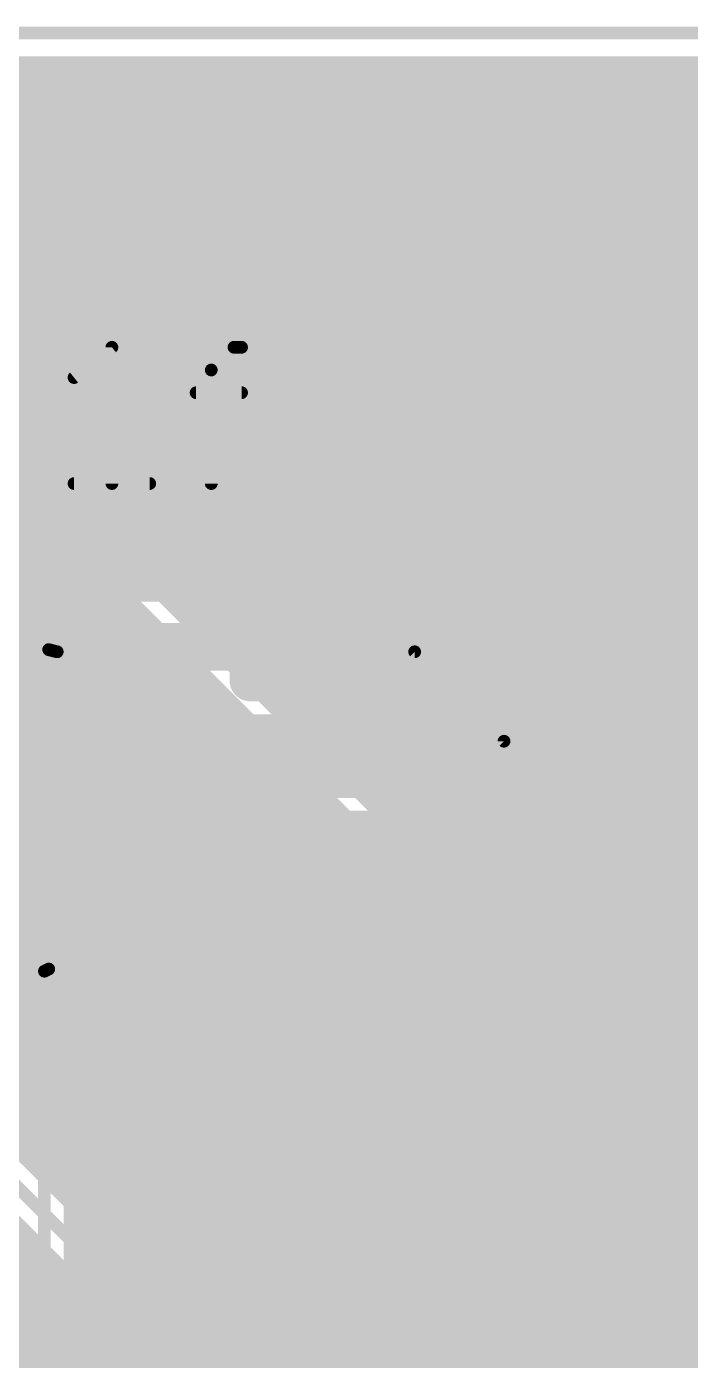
# Model space of a CAD drawing. Extents: x -50 to 50, y 0 to 88.
# Drawn here: x -10.42 to -2.5, y 72.17 to 88.08 of the extents above; entities that cross this region are included whole.
import ezdxf

# ---------------------------------------------------------------- set-up
doc = ezdxf.new("R2010")
doc.units = 0
for name, color, linetype in [('1', 12, 'CONTINUOUS'), ('16', 132, 'CONTINUOUS'), ('18', 110, 'CONTINUOUS'), ('20', 31, 'CONTINUOUS'), ('21', 253, 'CONTINUOUS')]:
    doc.layers.add(name, color=color, linetype=linetype)

# ---------------------------------------------------------------- blocks, each defined once
blk = doc.blocks.new('RECT')
blk.add_solid([(-0.5, -0.5), (0.5, -0.5), (-0.5, 0.5), (0.5, 0.5)])
blk = doc.blocks.new('ROUNDV')
at = {"const_width": 0.5}
blk.add_lwpolyline([(0, -0.25, 1), (0, 0.25, 1), (0, -0.25)], format="xyb", dxfattribs=at)

msp = doc.modelspace()

# ---------------------------------------------------------------- linework, layer by layer
at = {"layer": '1'}
for points, const_width in [([(-49.4738, 87.4738), (49.4738, 87.4738)], 0.5), ([(-49.4738, 87), (49.4738, 87)], 0.5), ([(-49.4738, 86.5), (49.4738, 86.5)], 0.5), ([(-14.1667, 86), (49.4738, 86)], 0.5), ([(-13.8919, 85.5), (49.4738, 85.5)], 0.5), ([(-13.8376, 85), (49.4738, 85)], 0.5), ([(-13.8376, 84.5), (43.7423, 84.5)], 0.5), ([(-13.8376, 84), (43.3036, 84)], 0.5), ([(-13.8376, 83.5), (9.1267, 83.5)], 0.5), ([(-13.8376, 83), (8.8285, 83)], 0.5), ([(-13.8376, 82.5), (8.7576, 82.5)], 0.5), ([(-13.9499, 82), (8.8699, 82)], 0.5), ([(-14.3067, 81.5), (9.2267, 81.5)], 0.5), ([(-10.16, 81.4665), (-12.1314, 81.4665)], 0.5), ([(-8.1886, 81.4665), (-10.16, 81.4665)], 0.5), ([(-10.16, 81.4665), (-10.16, 80.645)], 0.5), ([(-10.16, 80.645), (-10.16, 81.4665)], 0.5), ([(-8.0605, 81.4322), (-8.1886, 81.4665)], 0.5), ([(-7.9455, 81.3658), (-8.0605, 81.4322)], 0.5), ([(-7.8517, 81.272), (-7.9455, 81.3658)], 0.5), ([(-7.7853, 81.157), (-7.8517, 81.272)], 0.5), ([(-7.751, 81.0289), (-7.7853, 81.157)], 0.5), ([(-10.16, 81), (-10.16, 81)], 0.5), ([(-7.751, 80.645), (-7.751, 81.0289)], 0.5), ([(-7.751, 81), (7.8526, 81)], 0.5), ([(-12.569, 80.645), (-10.16, 80.645)], 0.5), ([(-10.16, 80.645), (-12.569, 80.645)], 0.5), ([(-7.751, 80.645), (-10.16, 80.645)], 0.5), ([(-10.16, 80.645), (-10.16, 80.645)], 0.5), ([(-10.16, 80.645), (-7.751, 80.645)], 0.5), ([(-10.16, 80.645), (-10.16, 80.645)], 0.5), ([(-10.16, 80.645), (-10.16, 80.645)], 0.5), ([(-7.751, 80.2774), (-7.751, 80.645)], 0.5), ([(-10.0584, 80.6196), (-10.16, 80.645)], 0.1524), ([(-5.7912, 80.6196), (-10.0584, 80.6196)], 0.1524), ([(-7.751, 80.5), (7.8526, 80.5)], 0.5), ([(-4.7244, 79.5528), (-5.7912, 80.6196)], 0.1524), ([(-5.4085, 80.2774), (-7.751, 80.2774)], 0.5), ([(-5.0768, 80.14), (-5.4085, 80.2774)], 0.5), ([(-4.823, 79.8862), (-5.0768, 80.14)], 0.5), ([(-4.9368, 80), (5.7273, 80)], 0.5), ([(-4.6856, 79.5545), (-4.823, 79.8862)], 0.5), ([(-10.16, 79.375), (-5.588, 79.375)], 1), ([(-4.6856, 79.1955), (-4.6856, 79.5545)], 0.5), ([(-4.6856, 79.5), (5.1469, 79.5)], 0.5), ([(-4.7244, 70.104), (-4.7244, 79.5528)], 0.1524), ([(-4.823, 78.8638), (-4.6856, 79.1955)], 0.5), ([(-4.7666, 79), (4.9476, 79)], 0.5), ([(-5.0768, 78.61), (-4.823, 78.8638)], 0.5), ([(-5.4085, 78.4726), (-5.0768, 78.61)], 0.5), ([(-5.3424, 78.5), (4.9476, 78.5)], 0.5), ([(-15.24, 78.105), (-10.16, 78.105)], 1), ([(-7.8526, 77.6208), (-7.8526, 78.4726)], 0.5), ([(-7.8526, 78.4726), (-5.4085, 78.4726)], 0.5), ([(-7.8526, 78), (4.9476, 78)], 0.5), ([(-8.0034, 77.47), (-7.8526, 77.6208)], 0.5), ([(-7.8526, 77.3192), (-8.0034, 77.47)], 0.5), ([(-7.9734, 77.5), (4.9476, 77.5)], 0.5), ([(-7.8526, 76.3508), (-7.8526, 77.3192)], 0.5), ([(-7.8526, 77), (4.9476, 77)], 0.5), ([(-10.2108, 76.8096), (-10.16, 76.835)], 0.1524), ([(-10.2108, 76.8096), (-10.2108, 65.3796)], 0.1524), ([(-7.8526, 76.5), (4.9476, 76.5)], 0.5), ([(-8.0883, 76.1151), (-7.8526, 76.3508)], 0.5), ([(-9.7322, 69.7211), (-9.7322, 76.1151)], 0.5), ([(-9.7322, 76.1151), (-8.0883, 76.1151)], 0.5), ([(-9.7322, 76), (4.9476, 76)], 0.5), ([(-9.7322, 75.5), (4.9476, 75.5)], 0.5), ([(-9.7322, 75), (4.9476, 75)], 0.5), ([(-9.7322, 74.5), (4.9476, 74.5)], 0.5), ([(-9.7322, 74), (4.9476, 74)], 0.5), ([(-9.7322, 73.5), (4.9476, 73.5)], 0.5), ([(-9.7322, 73), (4.9476, 73)], 0.5), ([(-9.7322, 72.5), (4.9476, 72.5)], 0.5), ([(-9.7322, 72), (4.9476, 72)], 0.5)]:
    msp.add_lwpolyline(points, dxfattribs=dict(at, const_width=const_width))
for points, const_width in [([(-10.16, 81.5915, 1), (-10.16, 81.3415)], 0.25), ([(-10.035, 81.4665, 1), (-10.285, 81.4665)], 0.25), ([(-10.035, 81.4665, 1), (-10.285, 81.4665)], 0.25), ([(-10.16, 81.3415, 1), (-10.16, 81.5915)], 0.25), ([(-8.1563, 81.5872, 1), (-8.221, 81.3458)], 0.25), ([(-8.1886, 81.3415, 1), (-8.1886, 81.5915)], 0.25), ([(-7.998, 81.5404, 1), (-8.123, 81.3239)], 0.25), ([(-8.0928, 81.3114, 1), (-8.0281, 81.5529)], 0.25), ([(-7.8571, 81.4542, 1), (-8.0339, 81.2774)], 0.25), ([(-8.008, 81.2575, 1), (-7.883, 81.4741)], 0.25), ([(-7.7434, 81.3345, 1), (-7.96, 81.2095)], 0.25), ([(-7.9401, 81.1836, 1), (-7.7633, 81.3604)], 0.25), ([(-7.6646, 81.1894, 1), (-7.9061, 81.1247)], 0.25), ([(-7.8936, 81.0945, 1), (-7.6771, 81.2195)], 0.25), ([(-10.16, 81.125, 1), (-10.16, 80.875)], 0.25), ([(-10.16, 80.875, 1), (-10.16, 81.125)], 0.25), ([(-7.626, 81.0289, 1), (-7.876, 81.0289)], 0.25), ([(-7.751, 81.125, 1), (-7.751, 80.875)], 0.25), ([(-7.8717, 80.9965, 1), (-7.6303, 81.0612)], 0.25), ([(-10.16, 80.77, 1), (-10.16, 80.52)], 0.25), ([(-10.035, 80.645, 1), (-10.285, 80.645)], 0.25), ([(-10.16, 80.77, 1), (-10.16, 80.52)], 0.25), ([(-10.16, 80.77, 1), (-10.16, 80.52)], 0.25), ([(-10.035, 80.645, 1), (-10.285, 80.645)], 0.25), ([(-10.16, 80.52, 1), (-10.16, 80.77)], 0.25), ([(-10.16, 80.52, 1), (-10.16, 80.77)], 0.25), ([(-10.16, 80.52, 1), (-10.16, 80.77)], 0.25), ([(-7.626, 80.645, 1), (-7.876, 80.645)], 0.25), ([(-7.751, 80.52, 1), (-7.751, 80.77)], 0.25), ([(-7.751, 80.52, 1), (-7.751, 80.77)], 0.25), ([(-10.285, 80.645, 1), (-10.035, 80.645)], 0.25), ([(-10.285, 80.645, 1), (-10.035, 80.645)], 0.25), ([(-10.285, 80.645, 1), (-10.035, 80.645)], 0.25), ([(-10.285, 80.645, 1), (-10.035, 80.645)], 0.25), ([(-10.1508, 80.682, 1), (-10.1692, 80.608)], 0.0762), ([(-10.0584, 80.6577, 1), (-10.0584, 80.5815)], 0.0762), ([(-10.0676, 80.5826, 1), (-10.0492, 80.6566)], 0.0762), ([(-7.876, 80.645, 1), (-7.626, 80.645)], 0.25), ([(-7.751, 80.625, 1), (-7.751, 80.375)], 0.25), ([(-5.7643, 80.6465, 1), (-5.8181, 80.5927)], 0.0762), ([(-5.7912, 80.5815, 1), (-5.7912, 80.6577)], 0.0762), ([(-7.751, 80.4024, 1), (-7.751, 80.1524)], 0.25), ([(-5.3607, 80.3929, 1), (-5.4563, 80.1619)], 0.25), ([(-5.4085, 80.1524, 1), (-5.4085, 80.4024)], 0.25), ([(-7.876, 80.2774, 1), (-7.626, 80.2774)], 0.25), ([(-4.9884, 80.2284, 1), (-5.1652, 80.0516)], 0.25), ([(-5.1247, 80.0245, 1), (-5.029, 80.2555)], 0.25), ([(-4.9368, 80.125, 1), (-4.9368, 79.875)], 0.25), ([(-4.7075, 79.934, 1), (-4.9385, 79.8383)], 0.25), ([(-4.9114, 79.7978, 1), (-4.7346, 79.9746)], 0.25), ([(-10.16, 79.625, 1), (-10.16, 79.125)], 0.5), ([(-5.588, 79.125, 1), (-5.588, 79.625)], 0.5), ([(-4.5606, 79.5545, 1), (-4.8106, 79.5545)], 0.25), ([(-4.6856, 79.625, 1), (-4.6856, 79.375)], 0.25), ([(-4.8011, 79.5067, 1), (-4.5701, 79.6023)], 0.25), ([(-4.6863, 79.5528, 1), (-4.7625, 79.5528)], 0.0762), ([(-4.7513, 79.5259, 1), (-4.6975, 79.5797)], 0.0762), ([(-4.5701, 79.1477, 1), (-4.8011, 79.2433)], 0.25), ([(-4.7666, 79.125, 1), (-4.7666, 78.875)], 0.25), ([(-4.8106, 79.1955, 1), (-4.5606, 79.1955)], 0.25), ([(-4.7346, 78.7754, 1), (-4.9114, 78.9522)], 0.25), ([(-4.9385, 78.9117, 1), (-4.7075, 78.816)], 0.25), ([(-5.3424, 78.625, 1), (-5.3424, 78.375)], 0.25), ([(-5.1652, 78.6984, 1), (-4.9884, 78.5216)], 0.25), ([(-5.029, 78.4945, 1), (-5.1247, 78.7255)], 0.25), ([(-10.16, 77.855, 1), (-10.16, 78.355)], 0.5), ([(-7.7276, 78.4726, 1), (-7.9776, 78.4726)], 0.25), ([(-7.8526, 78.5976, 1), (-7.8526, 78.3476)], 0.25), ([(-5.4563, 78.5881, 1), (-5.3607, 78.3571)], 0.25), ([(-5.4085, 78.3476, 1), (-5.4085, 78.5976)], 0.25), ([(-7.8526, 78.125, 1), (-7.8526, 77.875)], 0.25), ([(-7.7642, 77.5324, 1), (-7.941, 77.7092)], 0.25), ([(-7.915, 77.5584, 1), (-8.0918, 77.3816)], 0.25), ([(-8.0918, 77.5584, 1), (-7.915, 77.3816)], 0.25), ([(-7.9734, 77.625, 1), (-7.9734, 77.375)], 0.25), ([(-7.9776, 77.6208, 1), (-7.7276, 77.6208)], 0.25), ([(-7.7276, 77.3192, 1), (-7.9776, 77.3192)], 0.25), ([(-7.941, 77.2308, 1), (-7.7642, 77.4076)], 0.25), ([(-7.8526, 77.125, 1), (-7.8526, 76.875)], 0.25), ([(-10.1727, 76.8096, 1), (-10.2489, 76.8096)], 0.0762), ([(-10.2278, 76.8437, 1), (-10.1938, 76.7755)], 0.0762), ([(-10.143, 76.8009, 1), (-10.177, 76.8691)], 0.0762), ([(-7.8526, 76.625, 1), (-7.8526, 76.375)], 0.25), ([(-7.7642, 76.2624, 1), (-7.941, 76.4392)], 0.25), ([(-9.6072, 76.1151, 1), (-9.8572, 76.1151)], 0.25), ([(-9.7322, 76.2401, 1), (-9.7322, 75.9901)], 0.25), ([(-8.0883, 75.9901, 1), (-8.0883, 76.2401)], 0.25), ([(-7.9776, 76.3508, 1), (-7.7276, 76.3508)], 0.25), ([(-9.7322, 76.125, 1), (-9.7322, 75.875)], 0.25), ([(-8.1767, 76.2035, 1), (-7.9999, 76.0267)], 0.25), ([(-9.7322, 75.625, 1), (-9.7322, 75.375)], 0.25), ([(-9.7322, 75.125, 1), (-9.7322, 74.875)], 0.25), ([(-9.7322, 74.625, 1), (-9.7322, 74.375)], 0.25), ([(-9.7322, 74.125, 1), (-9.7322, 73.875)], 0.25), ([(-9.7322, 73.625, 1), (-9.7322, 73.375)], 0.25), ([(-9.7322, 73.125, 1), (-9.7322, 72.875)], 0.25), ([(-9.7322, 72.625, 1), (-9.7322, 72.375)], 0.25), ([(-9.7322, 72.125, 1), (-9.7322, 71.875)], 0.25)]:
    msp.add_lwpolyline(points, format="xyb", dxfattribs=dict(at, const_width=const_width))
at = {"layer": '16'}
for points, const_width in [([(-49.4738, 87.4738), (49.4738, 87.4738)], 0.5), ([(-49.4738, 87), (49.4738, 87)], 0.5), ([(-49.4738, 86.5), (49.4738, 86.5)], 0.5), ([(-49.4738, 86), (49.4738, 86)], 0.5), ([(-49.4738, 85.5), (49.4738, 85.5)], 0.5), ([(-49.4738, 85), (49.4738, 85)], 0.5), ([(-43.7423, 84.5), (43.7423, 84.5)], 0.5), ([(-43.3035, 84), (43.3036, 84)], 0.5), ([(-9.042, 83.9524), (-21.869, 83.9524)], 0.5), ([(-8.484, 83.9524), (-9.042, 83.9524)], 0.5), ([(-7.9686, 83.7389), (-8.484, 83.9524)], 0.5), ([(-4.3991, 80.1694), (-7.9686, 83.7389)], 0.5), ([(-7.7297, 83.5), (43.0964, 83.5)], 0.5), ([(-21.59, 82.55), (-8.763, 82.55)], 2), ([(-8.763, 82.55), (-5.588, 79.375)], 2), ([(-7.2297, 83), (43.05, 83)], 0.5), ([(-6.7297, 82.5), (43.0964, 82.5)], 0.5), ([(-6.2297, 82), (43.3035, 82)], 0.5), ([(-5.7297, 81.5), (43.7423, 81.5)], 0.5), ([(-21.869, 81.1476), (-9.3439, 81.1476)], 0.5), ([(-9.3439, 81.1476), (-6.3824, 78.1861)], 0.5), ([(-49.4738, 81), (-9.1963, 81)], 0.5), ([(-5.2297, 81), (49.4738, 81)], 0.5), ([(-49.4738, 80.5), (-8.6963, 80.5)], 0.5), ([(-4.7297, 80.5), (17.4297, 80.5)], 0.5), ([(-4.1856, 79.654), (-4.3991, 80.1694)], 0.5), ([(-49.4738, 80), (-8.1963, 80)], 0.5), ([(-4.3289, 80), (17.0289, 80)], 0.5), ([(-4.1856, 79.096), (-4.1856, 79.654)], 0.5), ([(-49.4738, 79.5), (-7.6963, 79.5)], 0.5), ([(-4.1856, 79.5), (16.8856, 79.5)], 0.5), ([(-49.4738, 79), (-7.1963, 79)], 0.5), ([(-4.3991, 78.5806), (-4.1856, 79.096)], 0.5), ([(-4.2254, 79), (16.9254, 79)], 0.5), ([(-49.4738, 78.5), (-6.6963, 78.5)], 0.5), ([(-4.7936, 78.1861), (-4.3991, 78.5806)], 0.5), ([(-4.4797, 78.5), (17.1797, 78.5)], 0.5), ([(-6.3824, 78.1861), (-5.867, 77.9726)], 0.5), ([(-5.309, 77.9726), (-4.7936, 78.1861)], 0.5), ([(-49.4738, 78), (-5.9331, 78)], 0.5), ([(-5.867, 77.9726), (-5.309, 77.9726)], 0.5), ([(-5.2429, 78), (17.9429, 78)], 0.5), ([(-28.1409, 77.5), (28.1409, 77.5)], 0.5), ([(-12.2989, 77), (27.9076, 77)], 0.5), ([(-12.096, 76.5), (9.8271, 76.5)], 0.5), ([(-3.6118, 67.9918), (-12.096, 76.476)], 0.5), ([(-12.8016, 76.5048), (-3.81, 67.5132)], 0.1524), ([(-11.62, 76), (9.5052, 76)], 0.5), ([(-12.7728, 75.7992), (-6.8577, 69.8841)], 0.5), ([(-11.12, 75.5), (9.6108, 75.5)], 0.5), ([(-10.62, 75), (10.4292, 75)], 0.5), ([(-10.12, 74.5), (10.9292, 74.5)], 0.5), ([(-9.62, 74), (11.4292, 74)], 0.5), ([(-49.4738, 73.5), (-10.4736, 73.5)], 0.5), ([(-9.12, 73.5), (11.9292, 73.5)], 0.5), ([(-49.4738, 73), (-9.9736, 73)], 0.5), ([(-8.62, 73), (12.4292, 73)], 0.5), ([(-49.4738, 72.5), (-9.4736, 72.5)], 0.5), ([(-8.12, 72.5), (12.9292, 72.5)], 0.5), ([(-49.4738, 72), (-8.9736, 72)], 0.5), ([(-7.62, 72), (13.4292, 72)], 0.5)]:
    msp.add_lwpolyline(points, dxfattribs=dict(at, const_width=const_width))
for points, const_width in [([(-9.042, 84.0774, 1), (-9.042, 83.8274)], 0.25), ([(-9.042, 83.8274, 1), (-9.042, 84.0774)], 0.25), ([(-8.4362, 84.0679, 1), (-8.5319, 83.8369)], 0.25), ([(-8.484, 83.8274, 1), (-8.484, 84.0774)], 0.25), ([(-7.8802, 83.8273, 1), (-8.057, 83.6505)], 0.25), ([(-8.0164, 83.6234, 1), (-7.9208, 83.8544)], 0.25), ([(-7.7297, 83.625, 1), (-7.7297, 83.375)], 0.25), ([(-8.4094, 82.9036, 1), (-9.1166, 82.1964)], 1), ([(-8.763, 82.05, 1), (-8.763, 83.05)], 1), ([(-7.2297, 83.125, 1), (-7.2297, 82.875)], 0.25), ([(-6.7297, 82.625, 1), (-6.7297, 82.375)], 0.25), ([(-6.2297, 82.125, 1), (-6.2297, 81.875)], 0.25), ([(-5.7297, 81.625, 1), (-5.7297, 81.375)], 0.25), ([(-9.2555, 81.236, 1), (-9.4323, 81.0592)], 0.25), ([(-9.3439, 81.0226, 1), (-9.3439, 81.2726)], 0.25), ([(-9.1963, 80.875, 1), (-9.1963, 81.125)], 0.25), ([(-5.2297, 81.125, 1), (-5.2297, 80.875)], 0.25), ([(-8.6963, 80.375, 1), (-8.6963, 80.625)], 0.25), ([(-4.7297, 80.625, 1), (-4.7297, 80.375)], 0.25), ([(-4.2836, 80.2172, 1), (-4.5146, 80.1216)], 0.25), ([(-4.4875, 80.081, 1), (-4.3107, 80.2578)], 0.25), ([(-8.1963, 79.875, 1), (-8.1963, 80.125)], 0.25), ([(-5.9416, 79.0214, 1), (-5.2344, 79.7286)], 1), ([(-4.3289, 80.125, 1), (-4.3289, 79.875)], 0.25), ([(-4.0606, 79.654, 1), (-4.3106, 79.654)], 0.25), ([(-7.6963, 79.375, 1), (-7.6963, 79.625)], 0.25), ([(-4.1856, 79.625, 1), (-4.1856, 79.375)], 0.25), ([(-4.3011, 79.6061, 1), (-4.0701, 79.7018)], 0.25), ([(-7.1963, 78.875, 1), (-7.1963, 79.125)], 0.25), ([(-4.2254, 79.125, 1), (-4.2254, 78.875)], 0.25), ([(-4.0701, 79.0482, 1), (-4.3011, 79.1439)], 0.25), ([(-4.3106, 79.096, 1), (-4.0606, 79.096)], 0.25), ([(-6.6963, 78.375, 1), (-6.6963, 78.625)], 0.25), ([(-4.4797, 78.625, 1), (-4.4797, 78.375)], 0.25), ([(-4.5146, 78.6284, 1), (-4.2836, 78.5328)], 0.25), ([(-4.3107, 78.4922, 1), (-4.4875, 78.669)], 0.25), ([(-6.3346, 78.3016, 1), (-6.4302, 78.0706)], 0.25), ([(-4.7458, 78.0706, 1), (-4.8414, 78.3016)], 0.25), ([(-6.4708, 78.0977, 1), (-6.294, 78.2745)], 0.25), ([(-4.882, 78.2745, 1), (-4.7052, 78.0977)], 0.25), ([(-5.867, 78.0976, 1), (-5.867, 77.8476)], 0.25), ([(-5.9331, 77.875, 1), (-5.9331, 78.125)], 0.25), ([(-5.9148, 77.8571, 1), (-5.8191, 78.0881)], 0.25), ([(-5.3569, 78.0881, 1), (-5.2612, 77.8571)], 0.25), ([(-5.2429, 78.125, 1), (-5.2429, 77.875)], 0.25), ([(-5.309, 77.8476, 1), (-5.309, 78.0976)], 0.25), ([(-10.12, 74.625, 1), (-10.12, 74.375)], 0.25), ([(-9.62, 74.125, 1), (-9.62, 73.875)], 0.25), ([(-10.4736, 73.375, 1), (-10.4736, 73.625)], 0.25), ([(-9.12, 73.625, 1), (-9.12, 73.375)], 0.25), ([(-9.9736, 72.875, 1), (-9.9736, 73.125)], 0.25), ([(-8.62, 73.125, 1), (-8.62, 72.875)], 0.25), ([(-9.4736, 72.375, 1), (-9.4736, 72.625)], 0.25), ([(-8.12, 72.625, 1), (-8.12, 72.375)], 0.25), ([(-8.9736, 71.875, 1), (-8.9736, 72.125)], 0.25), ([(-7.62, 72.125, 1), (-7.62, 71.875)], 0.25)]:
    msp.add_lwpolyline(points, format="xyb", dxfattribs=dict(at, const_width=const_width))
at = {"layer": '20', "const_width": 0.1524}
msp.add_lwpolyline([(50, 88), (-50, 88)], dxfattribs=at)
at = {"layer": '21', "const_width": 0.1524}
for points in [[(-9.8572, 83.8906), (-9.4056, 84.2518)], [(-9.4056, 84.2518), (-9.4056, 82.6262)], [(-7.9482, 84.2518), (-7.8579, 84.2518)], [(-8.2192, 82.6262), (-8.2192, 83.9809)], [(-8.3998, 83.7099), (-7.8579, 83.7099)], [(-9.8572, 82.6262), (-8.9541, 82.6262)]]:
    msp.add_lwpolyline(points, dxfattribs=at)
at = {"layer": '21'}
for points, const_width in [([(-9.3675, 84.2518, 1), (-9.4437, 84.2518)], 0.0762), ([(-9.3818, 84.222, 1), (-9.4294, 84.2816)], 0.0762), ([(-7.9482, 84.2518, 0.4142), (-8.2192, 83.9809)], 0.1524), ([(-7.9482, 84.2899, 1), (-7.9482, 84.2137)], 0.0762), ([(-7.9482, 84.2137, 1), (-7.9482, 84.2899)], 0.0762), ([(-7.8579, 84.2137, 1), (-7.8579, 84.2899)], 0.0762), ([(-8.1811, 83.9809, 1), (-8.2573, 83.9809)], 0.0762), ([(-8.2573, 83.9809, 1), (-8.1811, 83.9809)], 0.0762), ([(-9.881, 83.9203, 1), (-9.8334, 83.8608)], 0.0762), ([(-8.3998, 83.748, 1), (-8.3998, 83.6718)], 0.0762), ([(-7.8579, 83.6718, 1), (-7.8579, 83.748)], 0.0762), ([(-9.8572, 82.6643, 1), (-9.8572, 82.5881)], 0.0762), ([(-9.4437, 82.6262, 1), (-9.3675, 82.6262)], 0.0762), ([(-8.9541, 82.5881, 1), (-8.9541, 82.6643)], 0.0762), ([(-8.2573, 82.6262, 1), (-8.1811, 82.6262)], 0.0762)]:
    msp.add_lwpolyline(points, format="xyb", dxfattribs=dict(at, const_width=const_width))

# ---------------------------------------------------------------- block references
at = {"layer": '1', "xscale": 3.81, "yscale": 0.635}
for p in [(-10.16, 80.645), (-10.16, 79.375), (-10.16, 78.105), (-10.16, 76.835)]:
    msp.add_blockref('RECT', p, dxfattribs=at)
at = {"layer": '18', "xscale": 0.7564, "yscale": 0.7564}
msp.add_blockref('ROUNDV', (-5.588, 79.375), dxfattribs=at)
msp.add_blockref('ROUNDV', (-5.588, 79.375), dxfattribs=at)

doc.saveas('drawing.dxf')
